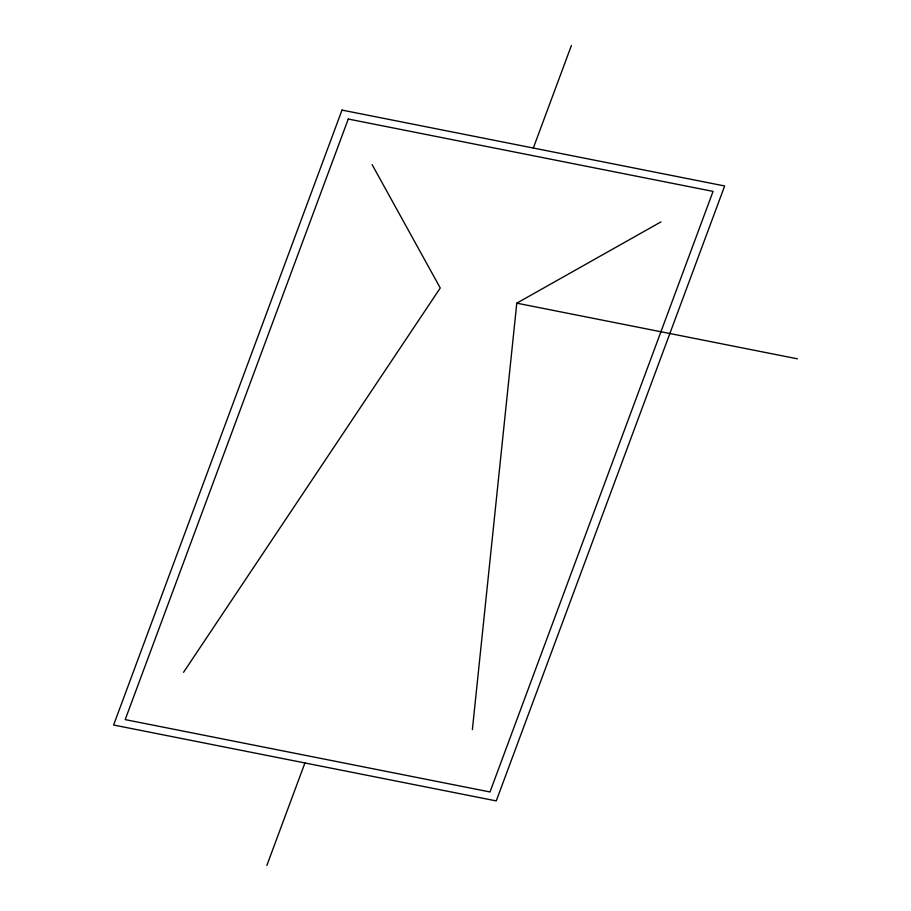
<?xml version="1.0" encoding="UTF-8"?>
<svg xmlns="http://www.w3.org/2000/svg" width="911" height="911" viewBox="0 0 911 911"><rect width="100%" height="100%" fill="white"/><g stroke="black" fill="none" stroke-linecap="round" stroke-linejoin="round"><path stroke-width="1.37" d="M472.376 729.62L516.788 303.169L660.953 221.897M266.855 865.45L304.923 762.962M533.322 148.037L571.391 45.55M183.532 672.329L440.264 287.99L372.109 164.606M516.788 303.169L797.398 358.82M342.001 110.094L113.602 725.019L496.256 800.906L724.655 185.981L342.001 110.094M348.264 119.034L125.194 719.61L489.993 791.966L713.062 191.39L348.264 119.034"/></g></svg>
